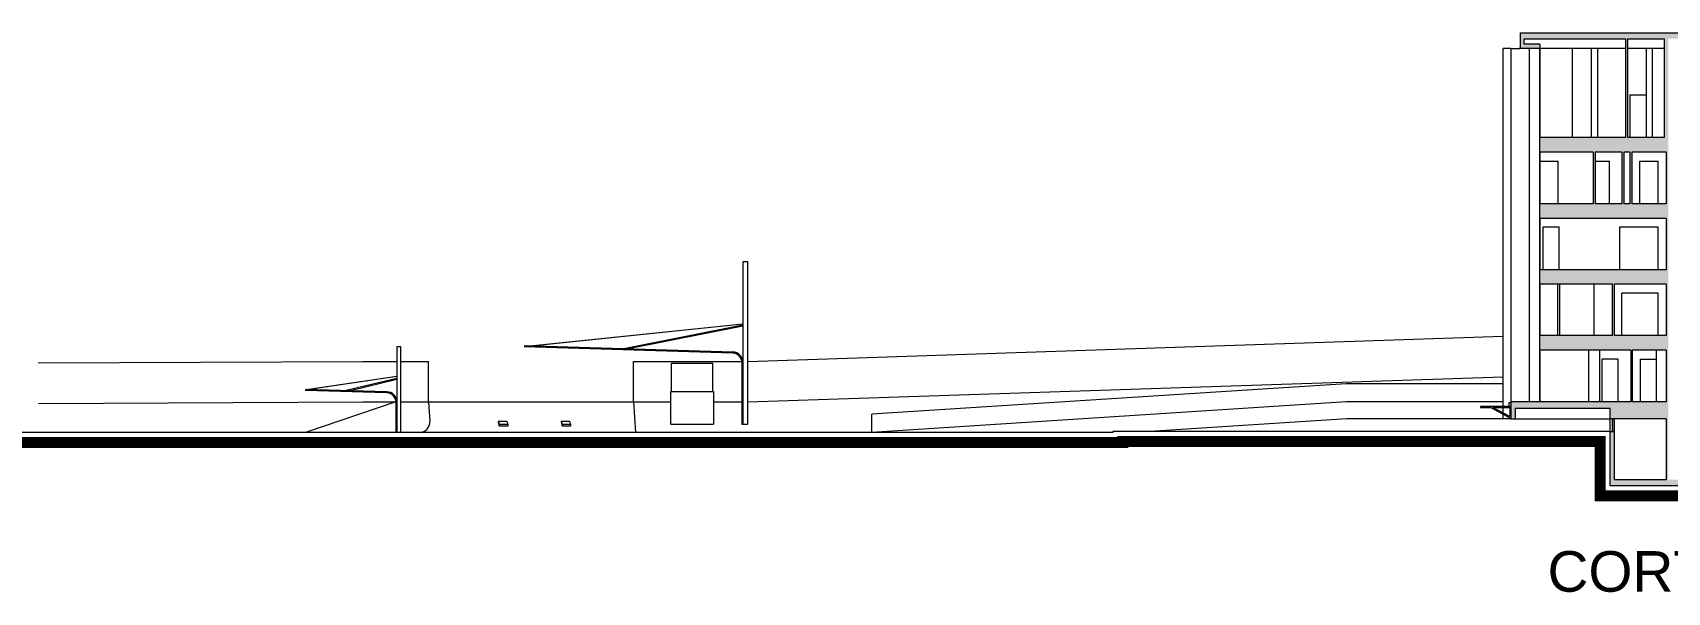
# Model space of a CAD drawing. Header units: metres. Extents: x -331 to 2982, y 362 to 2539.
# Drawn here: x 711.7 to 792.3, y 2333 to 2360.6 of the extents above; entities that cross this region are included whole.
import ezdxf

# ---------------------------------------------------------------- set-up
doc = ezdxf.new("R2010")
doc.units = ezdxf.units.M
doc.layers.get('0').update_dxf_attribs({"color": 251})
doc.layers.add('Texto_Salas', color=251, linetype='Continuous')
doc.styles.add('ARIAL', font='arial.ttf')

msp = doc.modelspace()

# ---------------------------------------------------------------- hatches: boundary and pattern name
at = {"lineweight": 0}
h = msp.add_hatch(color=256, dxfattribs=at)
h.paths.add_polyline_path([(794.198, 2360.627), (785.088, 2360.627), (785.088, 2359.857), (786.058, 2359.857), (786.058, 2360.057), (785.288, 2360.057), (785.288, 2360.327), (790.298, 2360.327), (790.298, 2355.457), (786.038, 2355.457), (786.038, 2354.737), (788.698, 2354.737), (788.698, 2352.197), (786.038, 2352.197), (786.038, 2351.477), (792.298, 2351.477), (792.298, 2348.947), (786.038, 2348.947), (786.038, 2348.227), (789.648, 2348.227), (789.648, 2345.697), (786.038, 2345.697), (786.038, 2344.977), (790.55, 2344.977), (790.55, 2342.427), (784.638, 2342.427), (784.638, 2342.377), (784.638, 2341.599), (784.838, 2341.599), (784.838, 2342.127), (789.538, 2342.127), (789.538, 2341.599), (792.298, 2341.599), (792.298, 2338.597), (789.738, 2338.597), (789.738, 2340.977), (789.538, 2340.977), (789.538, 2338.297), (794.198, 2338.297), (794.198, 2338.597), (794.198, 2341.599)])
h.paths.add_polyline_path([(792.198, 2360.327), (792.198, 2359.857), (792.198, 2355.457), (790.398, 2355.457), (790.398, 2360.327)], flags=16)
h.paths.add_polyline_path([(792.398, 2360.327), (794.098, 2360.327), (794.098, 2338.597), (792.398, 2338.597)], flags=16)
h.paths.add_polyline_path([(792.298, 2354.737), (792.298, 2352.197), (790.598, 2352.197), (790.598, 2354.737)], flags=16)
h.paths.add_polyline_path([(790.498, 2354.737), (790.498, 2352.197), (790.198, 2352.197), (790.198, 2354.737)], flags=16)
h.paths.add_polyline_path([(790.098, 2354.737), (790.098, 2352.197), (788.798, 2352.197), (788.798, 2354.737)], flags=16)
h.paths.add_polyline_path([(792.298, 2348.227), (792.298, 2345.697), (789.748, 2345.697), (789.748, 2348.227)], flags=16)
h.paths.add_polyline_path([(792.298, 2344.977), (792.298, 2342.427), (790.61, 2342.427), (790.61, 2344.977)], flags=16)

# ---------------------------------------------------------------- linework, layer by layer
for p, q in [((785.088, 2360.627), (794.198, 2360.627)), ((785.088, 2360.627), (785.088, 2359.857)), ((785.288, 2360.327), (790.298, 2360.327)), ((785.288, 2360.057), (785.288, 2360.327)), ((790.298, 2355.457), (790.298, 2360.327)), ((790.398, 2360.327), (792.198, 2360.327)), ((790.398, 2355.457), (790.398, 2360.327)), ((792.198, 2360.327), (792.198, 2359.857)), ((784.248, 2342.207), (784.248, 2359.857)), ((784.638, 2359.857), (784.248, 2359.857)), ((784.638, 2359.857), (785.088, 2359.857)), ((784.638, 2359.857), (784.638, 2342.427)), ((790.298, 2359.857), (785.038, 2359.857)), ((786.058, 2359.857), (785.088, 2359.857)), ((786.058, 2360.057), (785.288, 2360.057)), ((785.538, 2359.857), (785.538, 2342.427)), ((786.038, 2359.857), (786.038, 2355.457)), ((786.058, 2360.057), (786.058, 2359.857)), ((786.058, 2359.857), (786.058, 2355.457)), ((787.648, 2359.857), (787.648, 2355.457)), ((788.598, 2359.857), (788.598, 2355.457)), ((788.898, 2359.857), (788.898, 2355.457)), ((792.198, 2359.857), (790.398, 2359.857)), ((791.298, 2359.857), (791.298, 2355.457)), ((791.598, 2359.857), (791.598, 2355.457)), ((792.198, 2359.857), (792.198, 2355.457)), ((790.498, 2357.557), (790.498, 2355.457)), ((790.498, 2357.557), (791.298, 2357.557)), ((790.298, 2355.457), (786.038, 2355.457)), ((786.038, 2355.457), (786.038, 2354.737)), ((792.198, 2355.457), (790.398, 2355.457)), ((786.038, 2354.737), (786.038, 2352.197)), ((788.698, 2354.737), (786.038, 2354.737)), ((786.058, 2354.737), (786.058, 2352.197)), ((788.698, 2354.737), (788.698, 2352.197)), ((790.098, 2354.737), (788.798, 2354.737)), ((788.798, 2354.737), (788.798, 2352.197)), ((790.098, 2354.737), (790.098, 2352.197)), ((790.498, 2354.737), (790.198, 2354.737)), ((790.198, 2354.737), (790.198, 2352.197)), ((790.498, 2354.737), (790.498, 2352.197)), ((792.298, 2354.737), (790.598, 2354.737)), ((790.598, 2354.737), (790.598, 2352.197)), ((792.298, 2354.737), (792.298, 2352.197)), ((786.058, 2354.297), (786.958, 2354.297)), ((786.958, 2352.197), (786.958, 2354.297)), ((788.798, 2354.297), (789.498, 2354.297)), ((789.498, 2352.197), (789.498, 2354.297)), ((790.998, 2352.197), (790.998, 2354.297)), ((790.998, 2354.297), (791.898, 2354.297)), ((791.898, 2352.197), (791.898, 2354.297)), ((788.698, 2352.197), (786.038, 2352.197)), ((786.038, 2352.197), (786.038, 2351.477)), ((786.038, 2351.477), (786.038, 2348.947)), ((792.298, 2351.477), (786.038, 2351.477)), ((786.058, 2351.477), (786.058, 2348.947)), ((790.098, 2352.197), (788.798, 2352.197)), ((790.498, 2352.197), (790.198, 2352.197)), ((792.298, 2352.197), (790.598, 2352.197)), ((792.298, 2351.477), (792.298, 2348.947)), ((792.298, 2348.947), (786.038, 2348.947)), ((786.038, 2348.947), (786.038, 2348.227)), ((786.038, 2348.227), (786.038, 2345.697)), ((789.648, 2348.227), (786.038, 2348.227)), ((786.058, 2348.227), (786.058, 2345.697)), ((786.948, 2345.697), (786.948, 2348.227)), ((787.048, 2345.697), (787.048, 2348.227)), ((788.748, 2345.697), (788.748, 2348.227)), ((789.648, 2345.697), (789.648, 2348.227)), ((792.298, 2348.227), (789.748, 2348.227)), ((789.748, 2345.697), (789.748, 2348.227)), ((792.298, 2348.227), (792.298, 2345.697)), ((790.098, 2345.697), (790.098, 2347.797)), ((791.898, 2347.797), (790.098, 2347.797)), ((791.898, 2345.697), (791.898, 2347.797)), ((746.26, 2344.885), (735.968, 2345.194)), ((746.26, 2344.835), (735.968, 2345.144)), ((789.648, 2345.697), (786.038, 2345.697)), ((786.038, 2345.697), (786.038, 2344.977)), ((786.038, 2344.977), (786.038, 2342.427)), ((790.55, 2344.977), (786.038, 2344.977)), ((786.058, 2344.977), (786.058, 2342.427)), ((788.473, 2342.427), (788.473, 2344.977)), ((789.023, 2342.427), (789.023, 2344.977)), ((792.298, 2345.697), (789.748, 2345.697)), ((790.55, 2344.977), (790.55, 2342.427)), ((792.298, 2344.977), (790.61, 2344.977)), ((790.61, 2344.977), (790.61, 2342.427)), ((791.798, 2344.977), (791.798, 2342.427)), ((792.298, 2344.977), (792.298, 2342.427)), ((731.254, 2342.427), (731.254, 2344.427)), ((741.359, 2342.427), (741.359, 2344.427)), ((743.245, 2342.935), (743.245, 2344.335)), ((743.245, 2344.335), (745.275, 2344.335)), ((745.275, 2342.935), (745.275, 2344.335)), ((746.71, 2344.385), (746.71, 2341.335)), ((746.76, 2344.385), (746.76, 2341.335)), ((725.185, 2343.048), (725.184, 2342.998)), ((729.198, 2342.877), (725.184, 2342.998)), ((729.198, 2342.927), (725.185, 2343.048)), ((743.21, 2341.335), (743.21, 2342.935)), ((743.21, 2342.935), (745.31, 2342.935)), ((745.31, 2342.935), (745.31, 2341.335)), ((776.515, 2343.327), (753.116, 2341.827)), ((784.248, 2343.327), (776.515, 2343.327)), ((729.648, 2342.427), (725.185, 2340.927)), ((729.648, 2342.427), (729.648, 2340.927)), ((729.698, 2342.427), (729.698, 2340.927)), ((731.254, 2342.427), (731.319, 2341.46)), ((741.359, 2342.427), (741.459, 2340.927)), ((776.515, 2342.427), (753.116, 2340.927)), ((753.116, 2340.927), (753.116, 2341.827)), ((784.248, 2342.427), (776.515, 2342.427)), ((784.638, 2342.207), (783.138, 2342.207)), ((783.138, 2342.207), (783.138, 2342.157)), ((783.138, 2342.157), (783.634, 2342.157)), ((784.638, 2341.613), (783.634, 2342.157)), ((783.742, 2342.157), (784.588, 2342.157)), ((784.588, 2341.712), (783.742, 2342.157)), ((784.248, 2341.891), (784.248, 2342.157)), ((784.248, 2341.599), (784.248, 2341.824)), ((784.638, 2342.377), (784.528, 2342.377)), ((784.528, 2342.377), (784.528, 2342.227)), ((784.528, 2342.227), (784.638, 2342.227)), ((784.588, 2342.157), (784.588, 2341.712)), ((790.55, 2342.427), (784.638, 2342.427)), ((784.638, 2342.427), (784.638, 2341.599)), ((784.638, 2342.427), (784.638, 2342.377)), ((784.638, 2342.227), (784.638, 2342.207)), ((784.838, 2342.127), (789.538, 2342.127)), ((784.838, 2342.127), (784.838, 2341.599)), ((789.538, 2341.599), (789.538, 2342.127)), ((792.298, 2342.427), (790.61, 2342.427)), ((734.711, 2341.485), (734.711, 2341.41)), ((734.761, 2341.31), (734.761, 2341.235)), ((735.161, 2341.31), (735.161, 2341.235)), ((737.811, 2341.485), (737.811, 2341.41)), ((737.861, 2341.31), (737.861, 2341.235)), ((738.261, 2341.31), (738.261, 2341.235)), ((743.21, 2341.335), (745.31, 2341.335)), ((746.71, 2341.335), (746.76, 2341.335)), ((776.543, 2341.599), (766.844, 2340.977)), ((784.248, 2341.599), (776.543, 2341.599)), ((784.638, 2341.599), (784.248, 2341.599)), ((784.638, 2341.599), (784.838, 2341.599)), ((784.838, 2341.599), (789.538, 2341.599)), ((789.538, 2340.977), (789.538, 2341.599)), ((792.298, 2341.599), (789.538, 2341.599)), ((789.538, 2340.977), (789.738, 2340.977)), ((789.628, 2341.599), (789.628, 2340.977)), ((789.648, 2341.599), (789.648, 2340.977)), ((789.738, 2340.977), (789.738, 2341.599)), ((789.738, 2338.597), (789.738, 2340.977)), ((792.298, 2341.599), (792.298, 2338.597)), ((792.298, 2338.597), (789.738, 2338.597))]:
    msp.add_line(p, q, dxfattribs=at)
at = {"linetype": 'Continuous', "lineweight": 0, "ltscale": 0.02}
for p, q in [((746.76, 2346.269), (736.267, 2345.185)), ((746.761, 2346.259), (736.343, 2345.182)), ((746.76, 2346.219), (740.892, 2345.046)), ((746.76, 2346.168), (741.114, 2345.039)), ((729.698, 2343.689), (725.335, 2343.043)), ((729.698, 2343.679), (725.392, 2343.041)), ((729.698, 2343.589), (727.192, 2342.987)), ((729.698, 2343.538), (727.413, 2342.981)), ((746.76, 2341.335), (747.01, 2341.335))]:
    msp.add_line(p, q, dxfattribs=at)
at = {"lineweight": 0}
for points in [[(787.008, 2348.947), (787.008, 2351.047), (786.208, 2351.047), (786.208, 2348.947)], [(791.898, 2348.947), (791.898, 2351.047), (789.998, 2351.047), (789.998, 2348.947)], [(747.01, 2344.427), (784.248, 2345.663)], [(712.009, 2344.349), (728.014, 2344.427), (729.698, 2344.427)], [(729.888, 2344.427), (731.254, 2344.427)], [(741.359, 2344.427), (746.708, 2344.427)], [(789.923, 2342.427), (789.923, 2344.537), (789.123, 2344.537), (789.123, 2342.427)], [(791.018, 2342.427), (791.018, 2344.537), (791.798, 2344.537)], [(747.01, 2342.427), (784.248, 2343.663)], [(712.031, 2342.349), (728.014, 2342.427), (729.648, 2342.427)], [(729.888, 2342.427), (743.21, 2342.427)], [(745.31, 2342.427), (746.71, 2342.427)], [(735.161, 2341.235), (734.761, 2341.235), (734.711, 2341.41)], [(738.261, 2341.235), (737.861, 2341.235), (737.811, 2341.41)]]:
    msp.add_lwpolyline(points, dxfattribs=at)
at = {"linetype": 'Continuous', "lineweight": 0, "ltscale": 0.02}
for points in [[(747.01, 2341.335), (747.01, 2349.335), (746.76, 2349.335), (746.76, 2344.385)], [(729.888, 2340.927), (729.888, 2345.141), (729.698, 2345.141), (729.698, 2342.427)]]:
    msp.add_lwpolyline(points, dxfattribs=at)
at = {"lineweight": 0, "const_width": 0.55}
msp.add_lwpolyline([(931.423, 2343.222), (930.288, 2343.222), (930.288, 2343.04, 0.03213), (912.724, 2343.04), (912.724, 2343.222), (911.047, 2343.222), (898.781, 2342.217), (898.781, 2337.897), (893.381, 2337.897), (893.381, 2338.914, 0.047633), (886.769, 2338.982), (886.769, 2337.797), (789.038, 2337.797), (789.038, 2340.477), (765.5, 2340.477), (765.5, 2340.427), (647.095, 2340.427)], format="xyb", dxfattribs=at)
at = {"lineweight": 0}
msp.add_lwpolyline([(931.423, 2343.722), (929.888, 2343.722), (929.788, 2343.722), (929.788, 2343.572, 0.030187), (913.224, 2343.572), (913.224, 2343.722), (911.027, 2343.722), (898.281, 2342.677), (898.281, 2338.397), (893.881, 2338.397), (893.881, 2339.558), (892.966, 2339.558), (892.966, 2339.458, 0.046154), (886.466, 2339.458), (886.466, 2339.558), (886.269, 2339.558), (886.269, 2338.297), (789.538, 2338.297), (789.538, 2340.977), (765, 2340.977), (765, 2340.927), (647.595, 2340.927)], format="xyb", dxfattribs=at)
for points in [[(734.711, 2341.485), (735.111, 2341.485), (735.161, 2341.31), (734.761, 2341.31)], [(737.811, 2341.485), (738.211, 2341.485), (738.261, 2341.31), (737.861, 2341.31)]]:
    msp.add_lwpolyline(points, close=True, dxfattribs=at)
for centre, radius, start, end in [((746.26, 2344.385), 0.5, 0, 90), ((746.26, 2344.385), 0.45, 0, 90), ((729.198, 2342.427), 0.5, 0, 90), ((729.198, 2342.427), 0.45, 0, 90), ((730.82, 2341.427), 0.5, 270, 3.81407)]:
    msp.add_arc(centre, radius, start, end, dxfattribs=at)

# ---------------------------------------------------------------- texts
at = {"layer": 'Texto_Salas', "lineweight": 0, "insert": (794.357, 2333.046), "char_height": 2, "width": 19.86522, "attachment_point": 8, "style": 'ARIAL'}
msp.add_mtext('CORTE   AA', dxfattribs=at)

doc.saveas('drawing.dxf')
